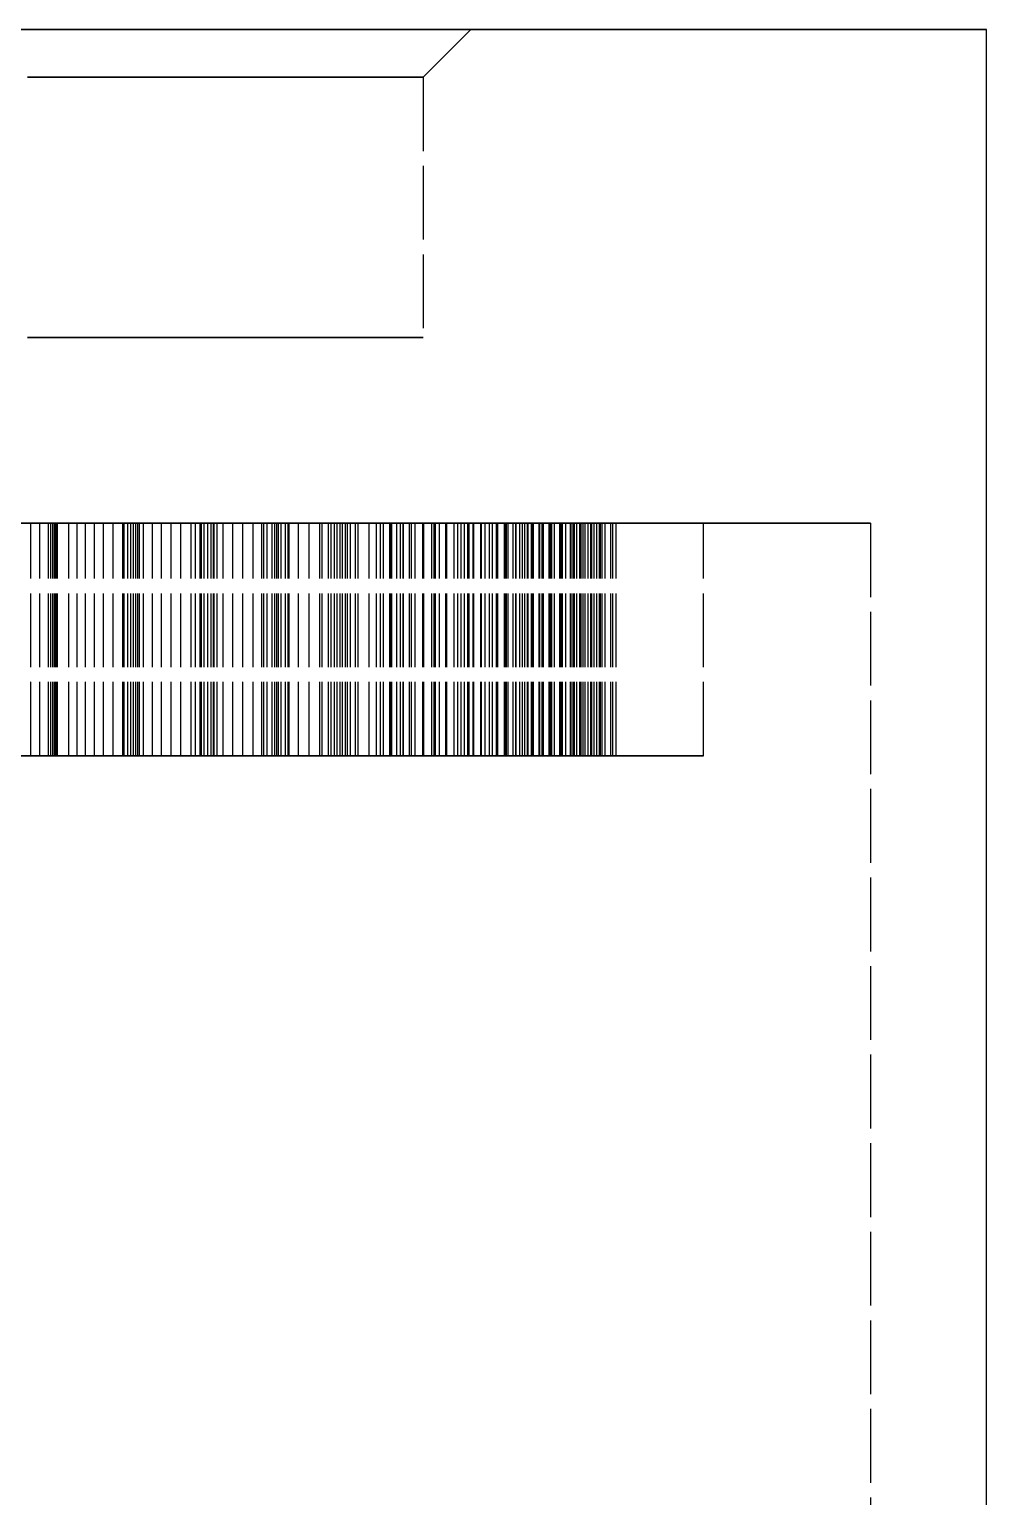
# Model space of a CAD drawing. Header units: millimetres. Extents: x -32 to 143, y -20 to 136.
# Drawn here: x 89.52 to 106, y 27.25 to 52.5 of the extents above; entities that cross this region are included whole.
import ezdxf

# ---------------------------------------------------------------- set-up
doc = ezdxf.new("R2010")
doc.units = ezdxf.units.MM
doc.linetypes.add('DASHED', pattern=[1.524, 1.27, -0.254])
doc.layers.add('HIDDEN', color=8, linetype='DASHED')
doc.layers.add('VISIBLE', color=7, linetype='CONTINUOUS')

msp = doc.modelspace()

# ---------------------------------------------------------------- linework, layer by layer
at = {"layer": 'HIDDEN'}
for points in [[(106, 52.5), (105.2381, 52.5), (104.47619, 52.5), (103.71429, 52.5), (102.95238, 52.5), (102.19048, 52.5), (101.42857, 52.5), (100.66667, 52.5), (99.90476, 52.5), (99.14286, 52.5), (98.38095, 52.5), (97.61905, 52.5), (96.85714, 52.5), (96.09524, 52.5), (95.33333, 52.5), (94.57143, 52.5), (93.80952, 52.5), (93.04762, 52.5), (92.28571, 52.5), (91.52381, 52.5), (90.7619, 52.5), (90, 52.5), (89.2381, 52.5)], [(89.4421, 52.5), (89.68217, 52.5), (89.92223, 52.5), (90.1623, 52.5), (90.40237, 52.5), (90.64244, 52.5), (90.8825, 52.5), (91.12257, 52.5), (91.36264, 52.5), (91.60271, 52.5), (91.84278, 52.5), (92.08284, 52.5), (92.32291, 52.5), (92.56298, 52.5), (92.80305, 52.5), (93.04311, 52.5), (93.28318, 52.5), (93.52325, 52.5), (93.76332, 52.5), (94.00338, 52.5), (94.24345, 52.5), (94.48352, 52.5), (94.72359, 52.5), (94.96365, 52.5), (95.20372, 52.5), (95.44379, 52.5), (95.68386, 52.5), (95.92393, 52.5), (96.16399, 52.5), (96.40406, 52.5), (96.64413, 52.5), (96.8842, 52.5), (97.12426, 52.5)], [(97.12426, 52.5), (96.64413, 52.5), (96.16399, 52.5), (95.68386, 52.5), (95.20372, 52.5), (94.72359, 52.5), (94.24345, 52.5), (93.76332, 52.5), (93.28318, 52.5), (92.80305, 52.5), (92.32291, 52.5), (91.84278, 52.5), (91.36264, 52.5), (90.8825, 52.5), (90.40237, 52.5), (89.92223, 52.5), (89.4421, 52.5)], [(96.3, 51.67574), (97.12426, 52.5)], [(89.49048, 51.67574), (89.71746, 51.67574), (89.94444, 51.67574), (90.17143, 51.67574), (90.39841, 51.67574), (90.6254, 51.67574), (90.85238, 51.67574), (91.07937, 51.67574), (91.30635, 51.67574), (91.53333, 51.67574), (91.76032, 51.67574), (91.9873, 51.67574), (92.21429, 51.67574), (92.44127, 51.67574), (92.66825, 51.67574), (92.89524, 51.67574), (93.12222, 51.67574), (93.34921, 51.67574), (93.57619, 51.67574), (93.80317, 51.67574), (94.03016, 51.67574), (94.25714, 51.67574), (94.48413, 51.67574), (94.71111, 51.67574), (94.9381, 51.67574), (95.16508, 51.67574), (95.39206, 51.67574), (95.61905, 51.67574), (95.84603, 51.67574), (96.07302, 51.67574), (96.3, 51.67574)], [(96.3, 51.67574), (95.84603, 51.67574), (95.39206, 51.67574), (94.9381, 51.67574), (94.48413, 51.67574), (94.03016, 51.67574), (93.57619, 51.67574), (93.12222, 51.67574), (92.66825, 51.67574), (92.21429, 51.67574), (91.76032, 51.67574), (91.30635, 51.67574), (90.85238, 51.67574), (90.39841, 51.67574), (89.94444, 51.67574), (89.49048, 51.67574)], [(96.3, 51.67574), (96.3, 47.2)], [(89.49048, 47.2), (89.71746, 47.2), (89.94444, 47.2), (90.17143, 47.2), (90.39841, 47.2), (90.6254, 47.2), (90.85238, 47.2), (91.07937, 47.2), (91.30635, 47.2), (91.53333, 47.2), (91.76032, 47.2), (91.9873, 47.2), (92.21429, 47.2), (92.44127, 47.2), (92.66825, 47.2), (92.89524, 47.2), (93.12222, 47.2), (93.34921, 47.2), (93.57619, 47.2), (93.80317, 47.2), (94.03016, 47.2), (94.25714, 47.2), (94.48413, 47.2), (94.71111, 47.2), (94.9381, 47.2), (95.16508, 47.2), (95.39206, 47.2), (95.61905, 47.2), (95.84603, 47.2), (96.07302, 47.2), (96.3, 47.2)], [(96.3, 47.2), (95.84603, 47.2), (95.39206, 47.2), (94.9381, 47.2), (94.48413, 47.2), (94.03016, 47.2), (93.57619, 47.2), (93.12222, 47.2), (92.66825, 47.2), (92.21429, 47.2), (91.76032, 47.2), (91.30635, 47.2), (90.85238, 47.2), (90.39841, 47.2), (89.94444, 47.2), (89.49048, 47.2)], [(101.125, 44), (100.51786, 44), (99.91071, 44), (99.30357, 44), (98.69643, 44), (98.08929, 44), (97.48214, 44), (96.875, 44), (96.26786, 44), (95.66071, 44), (95.05357, 44), (94.44643, 44), (93.83929, 44), (93.23214, 44), (92.625, 44), (92.01786, 44), (91.41071, 44), (90.80357, 44), (90.19643, 44), (89.58929, 44), (88.98214, 44)], [(89.28571, 44), (89.58929, 44), (89.89286, 44), (90.19643, 44), (90.5, 44), (90.80357, 44), (91.10714, 44), (91.41071, 44), (91.71429, 44), (92.01786, 44), (92.32143, 44), (92.625, 44), (92.92857, 44), (93.23214, 44), (93.53571, 44), (93.83929, 44), (94.14286, 44), (94.44643, 44), (94.75, 44), (95.05357, 44), (95.35714, 44), (95.66071, 44), (95.96429, 44), (96.26786, 44), (96.57143, 44), (96.875, 44), (97.17857, 44), (97.48214, 44), (97.78571, 44), (98.08929, 44), (98.39286, 44), (98.69643, 44), (99, 44), (99.30357, 44), (99.60714, 44), (99.91071, 44), (100.21429, 44), (100.51786, 44), (100.82143, 44), (101.125, 44)], [(89.33333, 44), (89.68254, 44), (90.03175, 44), (90.38095, 44), (90.73016, 44), (91.07937, 44), (91.42857, 44), (91.77778, 44), (92.12698, 44), (92.47619, 44), (92.8254, 44), (93.1746, 44), (93.52381, 44), (93.87302, 44), (94.22222, 44), (94.57143, 44), (94.92063, 44), (95.26984, 44), (95.61905, 44), (95.96825, 44), (96.31746, 44), (96.66667, 44), (97.01587, 44), (97.36508, 44), (97.71429, 44), (98.06349, 44), (98.4127, 44), (98.7619, 44), (99.11111, 44), (99.46032, 44), (99.80952, 44), (100.15873, 44), (100.50794, 44), (100.85714, 44), (101.20635, 44), (101.55556, 44), (101.90476, 44), (102.25397, 44), (102.60317, 44), (102.95238, 44), (103.30159, 44), (103.65079, 44), (104, 44)], [(104, 44), (103.30159, 44), (102.60317, 44), (101.90476, 44), (101.20635, 44), (100.50794, 44), (99.80952, 44), (99.11111, 44), (98.4127, 44), (97.71429, 44), (97.01587, 44), (96.31746, 44), (95.61905, 44), (94.92063, 44), (94.22222, 44), (93.52381, 44), (92.8254, 44), (92.12698, 44), (91.42857, 44), (90.73016, 44), (90.03175, 44), (89.33333, 44)], [(89.39524, 44), (89.54753, 44)], [(89.54753, 44), (89.39524, 44)], [(89.54753, 44), (89.7054, 44)], [(89.7054, 44), (89.54753, 44)], [(89.54753, 40), (89.54753, 44)], [(89.54753, 40), (89.54753, 44)], [(89.7054, 44), (90.00616, 44)], [(90.00616, 44), (89.7054, 44)], [(89.7054, 40), (89.7054, 44)], [(89.7054, 40), (89.7054, 44)], [(89.89421, 44), (89.85159, 44)], [(89.85159, 44), (90.20515, 44)], [(90.20515, 44), (89.85159, 44)], [(89.85159, 44), (89.89421, 44)], [(89.85159, 40), (89.85159, 44)], [(89.85159, 40), (89.85159, 44)], [(89.92944, 44), (89.89421, 44)], [(89.89421, 44), (89.92944, 44)], [(89.89421, 40), (89.89421, 44)], [(89.89421, 40), (89.89421, 44)], [(89.9579, 44), (89.92944, 44)], [(89.92944, 44), (89.9579, 44)], [(89.92944, 40), (89.92944, 44)], [(89.92944, 40), (89.92944, 44)], [(89.97998, 44), (89.9579, 44)], [(89.9579, 44), (89.97998, 44)], [(89.9579, 40), (89.9579, 44)], [(89.9579, 40), (89.9579, 44)], [(89.99599, 44), (89.97998, 44)], [(89.97998, 44), (89.99599, 44)], [(89.97998, 40), (89.97998, 44)], [(89.97998, 40), (89.97998, 44)], [(90.00616, 44), (89.99599, 44)], [(89.99599, 44), (90.00616, 44)], [(89.99599, 40), (89.99599, 44)], [(89.99599, 40), (89.99599, 44)], [(90.00616, 40), (90.00616, 44)], [(90.00616, 40), (90.00616, 44)], [(90.20515, 44), (90.34428, 44)], [(90.34428, 44), (90.20515, 44)], [(90.20515, 40), (90.20515, 44)], [(90.20515, 40), (90.20515, 44)], [(90.34428, 44), (90.49049, 44)], [(90.49049, 44), (90.34428, 44)], [(90.34428, 40), (90.34428, 44)], [(90.34428, 40), (90.34428, 44)], [(90.49049, 44), (90.6431, 44)], [(90.6431, 44), (90.49049, 44)], [(90.49049, 40), (90.49049, 44)], [(90.49049, 40), (90.49049, 44)], [(90.6431, 44), (90.80164, 44)], [(90.80164, 44), (90.6431, 44)], [(90.6431, 40), (90.6431, 44)], [(90.6431, 40), (90.6431, 44)], [(90.80164, 44), (90.96574, 44)], [(90.96574, 44), (90.80164, 44)], [(90.80164, 40), (90.80164, 44)], [(90.80164, 40), (90.80164, 44)], [(90.96574, 44), (91.13511, 44)], [(91.13511, 44), (90.96574, 44)], [(90.96574, 40), (90.96574, 44)], [(90.96574, 40), (90.96574, 44)], [(91.13511, 44), (91.42078, 44)], [(91.42078, 44), (91.13511, 44)], [(91.13511, 40), (91.13511, 44)], [(91.13511, 40), (91.13511, 44)], [(91.21708, 44), (91.15711, 44)], [(91.15711, 44), (91.49099, 44)], [(91.49099, 44), (91.15711, 44)], [(91.15711, 44), (91.21708, 44)], [(91.15711, 40), (91.15711, 44)], [(91.15711, 40), (91.15711, 44)], [(91.27004, 44), (91.21708, 44)], [(91.21708, 44), (91.27004, 44)], [(91.21708, 40), (91.21708, 44)], [(91.21708, 40), (91.21708, 44)], [(91.31656, 44), (91.27004, 44)], [(91.27004, 44), (91.31656, 44)], [(91.27004, 40), (91.27004, 44)], [(91.27004, 40), (91.27004, 44)], [(91.35702, 44), (91.31656, 44)], [(91.31656, 44), (91.35702, 44)], [(91.31656, 40), (91.31656, 44)], [(91.31656, 40), (91.31656, 44)], [(91.39169, 44), (91.35702, 44)], [(91.35702, 44), (91.39169, 44)], [(91.35702, 40), (91.35702, 44)], [(91.35702, 40), (91.35702, 44)], [(91.42078, 44), (91.39169, 44)], [(91.39169, 44), (91.42078, 44)], [(91.39169, 40), (91.39169, 44)], [(91.39169, 40), (91.39169, 44)], [(91.42078, 40), (91.42078, 44)], [(91.42078, 40), (91.42078, 44)], [(91.49099, 44), (91.6421, 44)], [(91.6421, 44), (91.49099, 44)], [(91.49099, 40), (91.49099, 44)], [(91.49099, 40), (91.49099, 44)], [(91.6421, 44), (91.79986, 44)], [(91.79986, 44), (91.6421, 44)], [(91.6421, 40), (91.6421, 44)], [(91.6421, 40), (91.6421, 44)], [(91.79986, 44), (91.96362, 44)], [(91.96362, 44), (91.79986, 44)], [(91.79986, 40), (91.79986, 44)], [(91.79986, 40), (91.79986, 44)], [(91.96362, 44), (92.13294, 44)], [(92.13294, 44), (91.96362, 44)], [(91.96362, 40), (91.96362, 44)], [(91.96362, 40), (91.96362, 44)], [(92.13294, 44), (92.30746, 44)], [(92.30746, 44), (92.13294, 44)], [(92.13294, 40), (92.13294, 44)], [(92.13294, 40), (92.13294, 44)], [(92.30746, 44), (92.48689, 44)], [(92.48689, 44), (92.30746, 44)], [(92.30746, 40), (92.30746, 44)], [(92.30746, 40), (92.30746, 44)], [(92.46131, 44), (92.3845, 44)], [(92.3845, 44), (92.69586, 44)], [(92.69586, 44), (92.3845, 44)], [(92.3845, 44), (92.46131, 44)], [(92.3845, 40), (92.3845, 44)], [(92.3845, 40), (92.3845, 44)], [(92.53155, 44), (92.46131, 44)], [(92.46131, 44), (92.53155, 44)], [(92.46131, 40), (92.46131, 44)], [(92.46131, 40), (92.46131, 44)], [(92.48689, 44), (92.75501, 44)], [(92.75501, 44), (92.48689, 44)], [(92.48689, 40), (92.48689, 44)], [(92.48689, 40), (92.48689, 44)], [(92.59574, 44), (92.53155, 44)], [(92.53155, 44), (92.59574, 44)], [(92.53155, 40), (92.53155, 44)], [(92.53155, 40), (92.53155, 44)], [(92.65423, 44), (92.59574, 44)], [(92.59574, 44), (92.65423, 44)], [(92.59574, 40), (92.59574, 44)], [(92.59574, 40), (92.59574, 44)], [(92.70725, 44), (92.65423, 44)], [(92.65423, 44), (92.70725, 44)], [(92.65423, 40), (92.65423, 44)], [(92.65423, 40), (92.65423, 44)], [(92.69586, 44), (92.85766, 44)], [(92.85766, 44), (92.69586, 44)], [(92.69586, 40), (92.69586, 44)], [(92.69586, 40), (92.69586, 44)], [(92.75501, 44), (92.70725, 44)], [(92.70725, 44), (92.75501, 44)], [(92.70725, 40), (92.70725, 44)], [(92.70725, 40), (92.70725, 44)], [(92.75501, 40), (92.75501, 44)], [(92.75501, 40), (92.75501, 44)], [(92.85766, 44), (93.02562, 44)], [(93.02562, 44), (92.85766, 44)], [(92.85766, 40), (92.85766, 44)], [(92.85766, 40), (92.85766, 44)], [(93.02562, 44), (93.19915, 44)], [(93.19915, 44), (93.02562, 44)], [(93.02562, 40), (93.02562, 44)], [(93.02562, 40), (93.02562, 44)], [(93.19915, 44), (93.3778, 44)], [(93.3778, 44), (93.19915, 44)], [(93.19915, 40), (93.19915, 44)], [(93.19915, 40), (93.19915, 44)], [(93.3778, 44), (93.56124, 44)], [(93.56124, 44), (93.3778, 44)], [(93.3778, 40), (93.3778, 44)], [(93.3778, 40), (93.3778, 44)], [(93.61629, 44), (93.5233, 44)], [(93.5233, 44), (93.80947, 44)], [(93.80947, 44), (93.5233, 44)], [(93.5233, 44), (93.61629, 44)], [(93.5233, 40), (93.5233, 44)], [(93.5233, 40), (93.5233, 44)], [(93.56124, 44), (93.7492, 44)], [(93.7492, 44), (93.56124, 44)], [(93.56124, 40), (93.56124, 44)], [(93.56124, 40), (93.56124, 44)], [(93.70321, 44), (93.61629, 44)], [(93.61629, 44), (93.70321, 44)], [(93.61629, 40), (93.61629, 44)], [(93.61629, 40), (93.61629, 44)], [(93.78452, 44), (93.70321, 44)], [(93.70321, 44), (93.78452, 44)], [(93.70321, 40), (93.70321, 44)], [(93.70321, 40), (93.70321, 44)], [(93.7492, 44), (93.99749, 44)], [(93.99749, 44), (93.7492, 44)], [(93.7492, 40), (93.7492, 44)], [(93.7492, 40), (93.7492, 44)], [(93.86054, 44), (93.78452, 44)], [(93.78452, 44), (93.86054, 44)], [(93.78452, 40), (93.78452, 44)], [(93.78452, 40), (93.78452, 44)], [(93.80947, 44), (93.98058, 44)], [(93.98058, 44), (93.80947, 44)], [(93.80947, 40), (93.80947, 44)], [(93.80947, 40), (93.80947, 44)], [(93.93147, 44), (93.86054, 44)], [(93.86054, 44), (93.93147, 44)], [(93.86054, 40), (93.86054, 44)], [(93.86054, 40), (93.86054, 44)], [(93.99749, 44), (93.93147, 44)], [(93.93147, 44), (93.99749, 44)], [(93.93147, 40), (93.93147, 44)], [(93.93147, 40), (93.93147, 44)], [(93.98058, 44), (94.15732, 44)], [(94.15732, 44), (93.98058, 44)], [(93.98058, 40), (93.98058, 44)], [(93.98058, 40), (93.98058, 44)], [(93.99749, 40), (93.99749, 44)], [(93.99749, 40), (93.99749, 44)], [(94.15732, 44), (94.33912, 44)], [(94.33912, 44), (94.15732, 44)], [(94.15732, 40), (94.15732, 44)], [(94.15732, 40), (94.15732, 44)], [(94.33912, 44), (94.52558, 44)], [(94.52558, 44), (94.33912, 44)], [(94.33912, 40), (94.33912, 44)], [(94.33912, 40), (94.33912, 44)], [(94.52558, 44), (94.71638, 44)], [(94.71638, 44), (94.52558, 44)], [(94.52558, 40), (94.52558, 44)], [(94.52558, 40), (94.52558, 44)], [(94.67217, 44), (94.56378, 44)], [(94.56378, 44), (94.82233, 44)], [(94.82233, 44), (94.56378, 44)], [(94.56378, 44), (94.67217, 44)], [(94.56378, 40), (94.56378, 44)], [(94.56378, 40), (94.56378, 44)], [(94.77503, 44), (94.67217, 44)], [(94.67217, 44), (94.77503, 44)], [(94.67217, 40), (94.67217, 44)], [(94.67217, 40), (94.67217, 44)], [(94.71638, 44), (94.91126, 44)], [(94.91126, 44), (94.71638, 44)], [(94.71638, 40), (94.71638, 44)], [(94.71638, 40), (94.71638, 44)], [(94.87276, 44), (94.77503, 44)], [(94.77503, 44), (94.87276, 44)], [(94.77503, 40), (94.77503, 44)], [(94.77503, 40), (94.77503, 44)], [(94.82233, 44), (95.00129, 44)], [(95.00129, 44), (94.82233, 44)], [(94.82233, 40), (94.82233, 44)], [(94.82233, 40), (94.82233, 44)], [(94.96565, 44), (94.87276, 44)], [(94.87276, 44), (94.96565, 44)], [(94.87276, 40), (94.87276, 44)], [(94.87276, 40), (94.87276, 44)], [(94.91126, 44), (95.13762, 44)], [(95.13762, 44), (94.91126, 44)], [(94.91126, 40), (94.91126, 44)], [(94.91126, 40), (94.91126, 44)], [(95.05389, 44), (94.96565, 44)], [(94.96565, 44), (95.05389, 44)], [(94.96565, 40), (94.96565, 44)], [(94.96565, 40), (94.96565, 44)], [(95.00129, 44), (95.18529, 44)], [(95.18529, 44), (95.00129, 44)], [(95.00129, 40), (95.00129, 44)], [(95.00129, 40), (95.00129, 44)], [(95.13762, 44), (95.05389, 44)], [(95.05389, 44), (95.13762, 44)], [(95.05389, 40), (95.05389, 44)], [(95.05389, 40), (95.05389, 44)], [(95.13762, 40), (95.13762, 44)], [(95.13762, 40), (95.13762, 44)], [(95.18529, 44), (95.37382, 44)], [(95.37382, 44), (95.18529, 44)], [(95.18529, 40), (95.18529, 44)], [(95.18529, 40), (95.18529, 44)], [(95.37382, 44), (95.5665, 44)], [(95.5665, 44), (95.37382, 44)], [(95.37382, 40), (95.37382, 44)], [(95.37382, 40), (95.37382, 44)], [(95.61993, 44), (95.49708, 44)], [(95.49708, 44), (95.72579, 44)], [(95.72579, 44), (95.49708, 44)], [(95.49708, 44), (95.61993, 44)], [(95.49708, 40), (95.49708, 44)], [(95.49708, 40), (95.49708, 44)], [(95.5665, 44), (95.76303, 44)], [(95.76303, 44), (95.5665, 44)], [(95.5665, 40), (95.5665, 44)], [(95.5665, 40), (95.5665, 44)], [(95.73785, 44), (95.61993, 44)], [(95.61993, 44), (95.73785, 44)], [(95.61993, 40), (95.61993, 44)], [(95.61993, 40), (95.61993, 44)], [(95.72579, 44), (95.91108, 44)], [(95.91108, 44), (95.72579, 44)], [(95.72579, 40), (95.72579, 44)], [(95.72579, 40), (95.72579, 44)], [(95.85118, 44), (95.73785, 44)], [(95.73785, 44), (95.85118, 44)], [(95.73785, 40), (95.73785, 44)], [(95.73785, 40), (95.73785, 44)], [(95.76303, 44), (95.96318, 44)], [(95.96318, 44), (95.76303, 44)], [(95.76303, 40), (95.76303, 44)], [(95.76303, 40), (95.76303, 44)], [(95.96016, 44), (95.85118, 44)], [(95.85118, 44), (95.96016, 44)], [(95.85118, 40), (95.85118, 44)], [(95.85118, 40), (95.85118, 44)], [(95.91108, 44), (96.10078, 44)], [(96.10078, 44), (95.91108, 44)], [(95.91108, 40), (95.91108, 44)], [(95.91108, 40), (95.91108, 44)], [(96.06495, 44), (95.96016, 44)], [(95.96016, 44), (96.06495, 44)], [(95.96016, 40), (95.96016, 44)], [(95.96016, 40), (95.96016, 44)], [(95.96318, 44), (96.16565, 44)], [(96.16565, 44), (95.96318, 44)], [(95.96318, 40), (95.96318, 44)], [(95.96318, 40), (95.96318, 44)], [(96.16565, 44), (96.06495, 44)], [(96.06495, 44), (96.16565, 44)], [(96.06495, 40), (96.06495, 44)], [(96.06495, 40), (96.06495, 44)], [(96.10078, 44), (96.29443, 44)], [(96.29443, 44), (96.10078, 44)], [(96.10078, 40), (96.10078, 44)], [(96.10078, 40), (96.10078, 44)], [(96.16565, 40), (96.16565, 44)], [(96.16565, 40), (96.16565, 44)], [(96.29443, 44), (96.49168, 44)], [(96.49168, 44), (96.29443, 44)], [(96.29443, 40), (96.29443, 44)], [(96.29443, 40), (96.29443, 44)], [(96.45149, 44), (96.31522, 44)], [(96.31522, 44), (96.51215, 44)], [(96.51215, 44), (96.31522, 44)], [(96.31522, 44), (96.45149, 44)], [(96.31522, 40), (96.31522, 44)], [(96.31522, 40), (96.31522, 44)], [(96.58346, 44), (96.45149, 44)], [(96.45149, 44), (96.58346, 44)], [(96.45149, 40), (96.45149, 44)], [(96.45149, 40), (96.45149, 44)], [(96.49168, 44), (96.69226, 44)], [(96.69226, 44), (96.49168, 44)], [(96.49168, 40), (96.49168, 44)], [(96.49168, 40), (96.49168, 44)], [(96.51215, 44), (96.70218, 44)], [(96.70218, 44), (96.51215, 44)], [(96.51215, 40), (96.51215, 44)], [(96.51215, 40), (96.51215, 44)], [(96.71142, 44), (96.58346, 44)], [(96.58346, 44), (96.71142, 44)], [(96.58346, 40), (96.58346, 44)], [(96.58346, 40), (96.58346, 44)], [(96.69226, 44), (96.89596, 44)], [(96.89596, 44), (96.69226, 44)], [(96.69226, 40), (96.69226, 44)], [(96.69226, 40), (96.69226, 44)], [(96.70218, 44), (96.89596, 44)], [(96.89596, 44), (96.70218, 44)], [(96.70218, 40), (96.70218, 44)], [(96.70218, 40), (96.70218, 44)], [(96.83555, 44), (96.71142, 44)], [(96.71142, 44), (96.83555, 44)], [(96.71142, 40), (96.71142, 44)], [(96.71142, 40), (96.71142, 44)], [(96.956, 44), (96.83555, 44)], [(96.83555, 44), (96.956, 44)], [(96.83555, 40), (96.83555, 44)], [(96.83555, 40), (96.83555, 44)], [(96.89596, 44), (97.07283, 44)], [(96.89596, 44), (97.09307, 44)], [(97.09307, 44), (96.89596, 44)], [(97.07283, 44), (96.89596, 44)], [(96.89596, 40), (96.89596, 44)], [(96.89596, 40), (96.89596, 44)], [(96.89596, 40), (96.89596, 44)], [(96.89596, 40), (96.89596, 44)], [(97.07283, 44), (96.956, 44)], [(96.956, 44), (97.07283, 44)], [(96.956, 40), (96.956, 44)], [(96.956, 40), (96.956, 44)], [(97.15976, 44), (97.01123, 44)], [(97.01123, 44), (97.1747, 44)], [(97.1747, 44), (97.01123, 44)], [(97.01123, 44), (97.15976, 44)], [(97.01123, 40), (97.01123, 44)], [(97.01123, 40), (97.01123, 44)], [(97.07283, 40), (97.07283, 44)], [(97.07283, 40), (97.07283, 44)], [(97.09307, 44), (97.29322, 44)], [(97.29322, 44), (97.09307, 44)], [(97.09307, 40), (97.09307, 44)], [(97.09307, 40), (97.09307, 44)], [(97.30465, 44), (97.15976, 44)], [(97.15976, 44), (97.30465, 44)], [(97.15976, 40), (97.15976, 44)], [(97.15976, 40), (97.15976, 44)], [(97.1747, 44), (97.36785, 44)], [(97.36785, 44), (97.1747, 44)], [(97.1747, 40), (97.1747, 44)], [(97.1747, 40), (97.1747, 44)], [(97.29322, 44), (97.49615, 44)], [(97.49615, 44), (97.29322, 44)], [(97.29322, 40), (97.29322, 44)], [(97.29322, 40), (97.29322, 44)], [(97.44615, 44), (97.30465, 44)], [(97.30465, 44), (97.44615, 44)], [(97.30465, 40), (97.30465, 44)], [(97.30465, 40), (97.30465, 44)], [(97.36785, 44), (97.56405, 44)], [(97.56405, 44), (97.36785, 44)], [(97.36785, 40), (97.36785, 44)], [(97.36785, 40), (97.36785, 44)], [(97.58438, 44), (97.44615, 44)], [(97.44615, 44), (97.58438, 44)], [(97.44615, 40), (97.44615, 44)], [(97.44615, 40), (97.44615, 44)], [(97.49615, 44), (97.70166, 44)], [(97.70166, 44), (97.49615, 44)], [(97.49615, 40), (97.49615, 44)], [(97.49615, 40), (97.49615, 44)], [(97.56405, 44), (97.76295, 44)], [(97.76295, 44), (97.56405, 44)], [(97.56405, 40), (97.56405, 44)], [(97.56405, 40), (97.56405, 44)], [(97.73869, 44), (97.57917, 44)], [(97.57917, 44), (97.70778, 44)], [(97.70778, 44), (97.57917, 44)], [(97.57917, 44), (97.73869, 44)], [(97.57917, 40), (97.57917, 44)], [(97.57917, 40), (97.57917, 44)], [(97.71945, 44), (97.58438, 44)], [(97.58438, 44), (97.71945, 44)], [(97.58438, 40), (97.58438, 44)], [(97.58438, 40), (97.58438, 44)], [(97.70166, 44), (97.85142, 44)], [(97.85142, 44), (97.70166, 44)], [(97.70166, 40), (97.70166, 44)], [(97.70166, 40), (97.70166, 44)], [(97.70778, 44), (97.90241, 44)], [(97.90241, 44), (97.70778, 44)], [(97.70778, 40), (97.70778, 44)], [(97.70778, 40), (97.70778, 44)], [(97.85142, 44), (97.71945, 44)], [(97.71945, 44), (97.85142, 44)], [(97.71945, 40), (97.71945, 44)], [(97.71945, 40), (97.71945, 44)], [(97.89527, 44), (97.73869, 44)], [(97.73869, 44), (97.89527, 44)], [(97.73869, 40), (97.73869, 44)], [(97.73869, 40), (97.73869, 44)], [(97.76295, 44), (97.96428, 44)], [(97.96428, 44), (97.76295, 44)], [(97.76295, 40), (97.76295, 44)], [(97.76295, 40), (97.76295, 44)], [(97.85142, 40), (97.85142, 44)], [(97.85142, 40), (97.85142, 44)], [(98.04909, 44), (97.89527, 44)], [(97.89527, 44), (98.04909, 44)], [(97.89527, 40), (97.89527, 44)], [(97.89527, 40), (97.89527, 44)], [(97.90241, 44), (98.09936, 44)], [(98.09936, 44), (97.90241, 44)], [(97.90241, 40), (97.90241, 44)], [(97.90241, 40), (97.90241, 44)], [(97.96428, 44), (98.16782, 44)], [(98.16782, 44), (97.96428, 44)], [(97.96428, 40), (97.96428, 44)], [(97.96428, 40), (97.96428, 44)], [(98.18334, 44), (98.01419, 44)], [(98.01419, 44), (98.10685, 44)], [(98.10685, 44), (98.01419, 44)], [(98.01419, 44), (98.18334, 44)], [(98.01419, 40), (98.01419, 44)], [(98.01419, 40), (98.01419, 44)], [(98.20025, 44), (98.04909, 44)], [(98.04909, 44), (98.20025, 44)], [(98.04909, 40), (98.04909, 44)], [(98.04909, 40), (98.04909, 44)], [(98.09936, 44), (98.29834, 44)], [(98.29834, 44), (98.09936, 44)], [(98.09936, 40), (98.09936, 44)], [(98.09936, 40), (98.09936, 44)], [(98.10685, 44), (98.30129, 44)], [(98.30129, 44), (98.10685, 44)], [(98.10685, 40), (98.10685, 44)], [(98.10685, 40), (98.10685, 44)], [(98.16782, 44), (98.37339, 44)], [(98.37339, 44), (98.16782, 44)], [(98.16782, 40), (98.16782, 44)], [(98.16782, 40), (98.16782, 44)], [(98.35028, 44), (98.18334, 44)], [(98.18334, 44), (98.35028, 44)], [(98.18334, 40), (98.18334, 44)], [(98.18334, 40), (98.18334, 44)], [(98.3488, 44), (98.20025, 44)], [(98.20025, 44), (98.3488, 44)], [(98.20025, 40), (98.20025, 44)], [(98.20025, 40), (98.20025, 44)], [(98.29834, 44), (98.49914, 44)], [(98.49914, 44), (98.29834, 44)], [(98.29834, 40), (98.29834, 44)], [(98.29834, 40), (98.29834, 44)], [(98.30129, 44), (98.49731, 44)], [(98.49731, 44), (98.30129, 44)], [(98.30129, 40), (98.30129, 44)], [(98.30129, 40), (98.30129, 44)], [(98.48992, 44), (98.31259, 44)], [(98.31259, 44), (98.3685, 44)], [(98.3685, 44), (98.31259, 44)], [(98.31259, 44), (98.48992, 44)], [(98.31259, 40), (98.31259, 44)], [(98.31259, 40), (98.31259, 44)], [(98.49476, 44), (98.3488, 44)], [(98.3488, 44), (98.49476, 44)], [(98.3488, 40), (98.3488, 44)], [(98.3488, 40), (98.3488, 44)], [(98.51511, 44), (98.35028, 44)], [(98.35028, 44), (98.51511, 44)], [(98.35028, 40), (98.35028, 44)], [(98.35028, 40), (98.35028, 44)], [(98.3685, 44), (98.56109, 44)], [(98.56109, 44), (98.3685, 44)], [(98.3685, 40), (98.3685, 44)], [(98.3685, 40), (98.3685, 44)], [(98.37339, 44), (98.49476, 44)], [(98.49476, 44), (98.37339, 44)], [(98.37339, 40), (98.37339, 44)], [(98.37339, 40), (98.37339, 44)], [(98.65581, 44), (98.47181, 44)], [(98.47181, 44), (98.4905, 44)], [(98.4905, 44), (98.47181, 44)], [(98.47181, 44), (98.65581, 44)], [(98.47181, 40), (98.47181, 44)], [(98.47181, 40), (98.47181, 44)], [(98.66579, 44), (98.48992, 44)], [(98.48992, 44), (98.66579, 44)], [(98.48992, 40), (98.48992, 44)], [(98.48992, 40), (98.48992, 44)], [(98.4905, 44), (98.6796, 44)], [(98.6796, 44), (98.4905, 44)], [(98.4905, 40), (98.4905, 44)], [(98.4905, 40), (98.4905, 44)], [(98.49476, 40), (98.49476, 44)], [(98.49476, 40), (98.49476, 44)], [(98.49731, 44), (98.69468, 44)], [(98.69468, 44), (98.49731, 44)], [(98.49731, 40), (98.49731, 44)], [(98.49731, 40), (98.49731, 44)], [(98.49914, 44), (98.70155, 44)], [(98.70155, 44), (98.49914, 44)], [(98.49914, 40), (98.49914, 44)], [(98.49914, 40), (98.49914, 44)], [(98.6779, 44), (98.51511, 44)], [(98.51511, 44), (98.6779, 44)], [(98.51511, 40), (98.51511, 44)], [(98.51511, 40), (98.51511, 44)], [(98.56109, 44), (98.75451, 44)], [(98.75451, 44), (98.56109, 44)], [(98.56109, 40), (98.56109, 44)], [(98.56109, 40), (98.56109, 44)], [(98.83911, 44), (98.65581, 44)], [(98.65581, 44), (98.83911, 44)], [(98.65581, 40), (98.65581, 44)], [(98.65581, 40), (98.65581, 44)], [(98.84023, 44), (98.66579, 44)], [(98.66579, 44), (98.84023, 44)], [(98.66579, 40), (98.66579, 44)], [(98.66579, 40), (98.66579, 44)], [(98.83865, 44), (98.6779, 44)], [(98.6779, 44), (98.83865, 44)], [(98.6779, 40), (98.6779, 44)], [(98.6779, 40), (98.6779, 44)], [(98.6796, 44), (98.86877, 44)], [(98.86877, 44), (98.6796, 44)], [(98.6796, 40), (98.6796, 44)], [(98.6796, 40), (98.6796, 44)], [(98.69468, 44), (98.89323, 44)], [(98.89323, 44), (98.69468, 44)], [(98.69468, 40), (98.69468, 44)], [(98.69468, 40), (98.69468, 44)], [(98.70155, 44), (98.90543, 44)], [(98.90543, 44), (98.70155, 44)], [(98.70155, 40), (98.70155, 44)], [(98.70155, 40), (98.70155, 44)], [(98.75451, 44), (98.94859, 44)], [(98.94859, 44), (98.75451, 44)], [(98.75451, 40), (98.75451, 44)], [(98.75451, 40), (98.75451, 44)], [(98.99738, 44), (98.83865, 44)], [(98.83865, 44), (98.99738, 44)], [(98.83865, 40), (98.83865, 44)], [(98.83865, 40), (98.83865, 44)], [(99.02168, 44), (98.83911, 44)], [(98.83911, 44), (99.02168, 44)], [(98.83911, 40), (98.83911, 44)], [(98.83911, 40), (98.83911, 44)], [(99.01326, 44), (98.84023, 44)], [(98.84023, 44), (99.01326, 44)], [(98.84023, 40), (98.84023, 44)], [(98.84023, 40), (98.84023, 44)], [(98.86877, 44), (99.0579, 44)], [(99.0579, 44), (98.86877, 44)], [(98.86877, 40), (98.86877, 44)], [(98.86877, 40), (98.86877, 44)], [(98.89323, 44), (99.0928, 44)], [(99.0928, 44), (98.89323, 44)], [(98.89323, 40), (98.89323, 44)], [(98.89323, 40), (98.89323, 44)], [(98.90543, 44), (98.99738, 44)], [(98.99738, 44), (98.90543, 44)], [(98.90543, 40), (98.90543, 44)], [(98.90543, 40), (98.90543, 44)], [(98.94859, 44), (99.1432, 44)], [(99.1432, 44), (98.94859, 44)], [(98.94859, 40), (98.94859, 44)], [(98.94859, 40), (98.94859, 44)], [(98.99738, 40), (98.99738, 44)], [(98.99738, 40), (98.99738, 44)], [(99.18485, 44), (99.01326, 44)], [(99.01326, 44), (99.18485, 44)], [(99.01326, 40), (99.01326, 44)], [(99.01326, 40), (99.01326, 44)], [(99.20347, 44), (99.02168, 44)], [(99.02168, 44), (99.20347, 44)], [(99.02168, 40), (99.02168, 44)], [(99.02168, 40), (99.02168, 44)], [(99.0579, 44), (99.24691, 44)], [(99.24691, 44), (99.0579, 44)], [(99.0579, 40), (99.0579, 44)], [(99.0579, 40), (99.0579, 44)], [(99.0928, 44), (99.29325, 44)], [(99.29325, 44), (99.0928, 44)], [(99.0928, 40), (99.0928, 44)], [(99.0928, 40), (99.0928, 44)], [(99.1432, 44), (99.33821, 44)], [(99.33821, 44), (99.1432, 44)], [(99.1432, 40), (99.1432, 44)], [(99.1432, 40), (99.1432, 44)], [(99.35498, 44), (99.18485, 44)], [(99.18485, 44), (99.35498, 44)], [(99.18485, 40), (99.18485, 44)], [(99.18485, 40), (99.18485, 44)], [(99.38444, 44), (99.20347, 44)], [(99.20347, 44), (99.38444, 44)], [(99.20347, 40), (99.20347, 44)], [(99.20347, 40), (99.20347, 44)], [(99.24691, 44), (99.4357, 44)], [(99.4357, 44), (99.24691, 44)], [(99.24691, 40), (99.24691, 44)], [(99.24691, 40), (99.24691, 44)], [(99.29325, 44), (99.35498, 44)], [(99.35498, 44), (99.29325, 44)], [(99.29325, 40), (99.29325, 44)], [(99.29325, 40), (99.29325, 44)], [(99.33821, 44), (99.53352, 44)], [(99.53352, 44), (99.33821, 44)], [(99.33821, 40), (99.33821, 44)], [(99.33821, 40), (99.33821, 44)], [(99.35498, 40), (99.35498, 44)], [(99.35498, 40), (99.35498, 44)], [(99.56452, 44), (99.38444, 44)], [(99.38444, 44), (99.56452, 44)], [(99.38444, 40), (99.38444, 44)], [(99.38444, 40), (99.38444, 44)], [(99.4357, 44), (99.6242, 44)], [(99.6242, 44), (99.4357, 44)], [(99.4357, 40), (99.4357, 44)], [(99.4357, 40), (99.4357, 44)], [(99.53352, 44), (99.56452, 44)], [(99.56452, 44), (99.53352, 44)], [(99.53352, 40), (99.53352, 44)], [(99.53352, 40), (99.53352, 44)], [(99.56452, 40), (99.56452, 44)], [(99.56452, 40), (99.56452, 44)], [(99.6242, 40), (99.6242, 44)], [(99.6242, 40), (99.6242, 44)], [(101.125, 40), (101.125, 44)], [(104, 44), (104, 5)], [(101.125, 40), (100.51786, 40), (99.91071, 40), (99.30357, 40), (98.69643, 40), (98.08929, 40), (97.48214, 40), (96.875, 40), (96.26786, 40), (95.66071, 40), (95.05357, 40), (94.44643, 40), (93.83929, 40), (93.23214, 40), (92.625, 40), (92.01786, 40), (91.41071, 40), (90.80357, 40), (90.19643, 40), (89.58929, 40), (88.98214, 40)], [(89.28571, 40), (89.58929, 40), (89.89286, 40), (90.19643, 40), (90.5, 40), (90.80357, 40), (91.10714, 40), (91.41071, 40), (91.71429, 40), (92.01786, 40), (92.32143, 40), (92.625, 40), (92.92857, 40), (93.23214, 40), (93.53571, 40), (93.83929, 40), (94.14286, 40), (94.44643, 40), (94.75, 40), (95.05357, 40), (95.35714, 40), (95.66071, 40), (95.96429, 40), (96.26786, 40), (96.57143, 40), (96.875, 40), (97.17857, 40), (97.48214, 40), (97.78571, 40), (98.08929, 40), (98.39286, 40), (98.69643, 40), (99, 40), (99.30357, 40), (99.60714, 40), (99.91071, 40), (100.21429, 40), (100.51786, 40), (100.82143, 40), (101.125, 40)], [(89.39524, 40), (89.54753, 40)], [(89.54753, 40), (89.39524, 40)], [(89.54753, 40), (89.7054, 40)], [(89.7054, 40), (89.54753, 40)], [(89.7054, 40), (90.00616, 40)], [(90.00616, 40), (89.7054, 40)], [(89.89421, 40), (89.85159, 40)], [(89.85159, 40), (90.20515, 40)], [(90.20515, 40), (89.85159, 40)], [(89.85159, 40), (89.89421, 40)], [(89.92944, 40), (89.89421, 40)], [(89.89421, 40), (89.92944, 40)], [(89.9579, 40), (89.92944, 40)], [(89.92944, 40), (89.9579, 40)], [(89.97998, 40), (89.9579, 40)], [(89.9579, 40), (89.97998, 40)], [(89.99599, 40), (89.97998, 40)], [(89.97998, 40), (89.99599, 40)], [(90.00616, 40), (89.99599, 40)], [(89.99599, 40), (90.00616, 40)], [(90.20515, 40), (90.34428, 40)], [(90.34428, 40), (90.20515, 40)], [(90.34428, 40), (90.49049, 40)], [(90.49049, 40), (90.34428, 40)], [(90.49049, 40), (90.6431, 40)], [(90.6431, 40), (90.49049, 40)], [(90.6431, 40), (90.80164, 40)], [(90.80164, 40), (90.6431, 40)], [(90.80164, 40), (90.96574, 40)], [(90.96574, 40), (90.80164, 40)], [(90.96574, 40), (91.13511, 40)], [(91.13511, 40), (90.96574, 40)], [(91.13511, 40), (91.42078, 40)], [(91.42078, 40), (91.13511, 40)], [(91.21708, 40), (91.15711, 40)], [(91.15711, 40), (91.49099, 40)], [(91.49099, 40), (91.15711, 40)], [(91.15711, 40), (91.21708, 40)], [(91.27004, 40), (91.21708, 40)], [(91.21708, 40), (91.27004, 40)], [(91.31656, 40), (91.27004, 40)], [(91.27004, 40), (91.31656, 40)], [(91.35702, 40), (91.31656, 40)], [(91.31656, 40), (91.35702, 40)], [(91.39169, 40), (91.35702, 40)], [(91.35702, 40), (91.39169, 40)], [(91.42078, 40), (91.39169, 40)], [(91.39169, 40), (91.42078, 40)], [(91.49099, 40), (91.6421, 40)], [(91.6421, 40), (91.49099, 40)], [(91.6421, 40), (91.79986, 40)], [(91.79986, 40), (91.6421, 40)], [(91.79986, 40), (91.96362, 40)], [(91.96362, 40), (91.79986, 40)], [(91.96362, 40), (92.13294, 40)], [(92.13294, 40), (91.96362, 40)], [(92.13294, 40), (92.30746, 40)], [(92.30746, 40), (92.13294, 40)], [(92.30746, 40), (92.48689, 40)], [(92.48689, 40), (92.30746, 40)], [(92.46131, 40), (92.3845, 40)], [(92.3845, 40), (92.69586, 40)], [(92.69586, 40), (92.3845, 40)], [(92.3845, 40), (92.46131, 40)], [(92.53155, 40), (92.46131, 40)], [(92.46131, 40), (92.53155, 40)], [(92.48689, 40), (92.75501, 40)], [(92.75501, 40), (92.48689, 40)], [(92.59574, 40), (92.53155, 40)], [(92.53155, 40), (92.59574, 40)], [(92.65423, 40), (92.59574, 40)], [(92.59574, 40), (92.65423, 40)], [(92.70725, 40), (92.65423, 40)], [(92.65423, 40), (92.70725, 40)], [(92.69586, 40), (92.85766, 40)], [(92.85766, 40), (92.69586, 40)], [(92.75501, 40), (92.70725, 40)], [(92.70725, 40), (92.75501, 40)], [(92.85766, 40), (93.02562, 40)], [(93.02562, 40), (92.85766, 40)], [(93.02562, 40), (93.19915, 40)], [(93.19915, 40), (93.02562, 40)], [(93.19915, 40), (93.3778, 40)], [(93.3778, 40), (93.19915, 40)], [(93.3778, 40), (93.56124, 40)], [(93.56124, 40), (93.3778, 40)], [(93.61629, 40), (93.5233, 40)], [(93.5233, 40), (93.80947, 40)], [(93.80947, 40), (93.5233, 40)], [(93.5233, 40), (93.61629, 40)], [(93.56124, 40), (93.7492, 40)], [(93.7492, 40), (93.56124, 40)], [(93.70321, 40), (93.61629, 40)], [(93.61629, 40), (93.70321, 40)], [(93.78452, 40), (93.70321, 40)], [(93.70321, 40), (93.78452, 40)], [(93.7492, 40), (93.99749, 40)], [(93.99749, 40), (93.7492, 40)], [(93.86054, 40), (93.78452, 40)], [(93.78452, 40), (93.86054, 40)], [(93.80947, 40), (93.98058, 40)], [(93.98058, 40), (93.80947, 40)], [(93.93147, 40), (93.86054, 40)], [(93.86054, 40), (93.93147, 40)], [(93.99749, 40), (93.93147, 40)], [(93.93147, 40), (93.99749, 40)], [(93.98058, 40), (94.15732, 40)], [(94.15732, 40), (93.98058, 40)], [(94.15732, 40), (94.33912, 40)], [(94.33912, 40), (94.15732, 40)], [(94.33912, 40), (94.52558, 40)], [(94.52558, 40), (94.33912, 40)], [(94.52558, 40), (94.71638, 40)], [(94.71638, 40), (94.52558, 40)], [(94.67217, 40), (94.56378, 40)], [(94.56378, 40), (94.82233, 40)], [(94.82233, 40), (94.56378, 40)], [(94.56378, 40), (94.67217, 40)], [(94.77503, 40), (94.67217, 40)], [(94.67217, 40), (94.77503, 40)], [(94.71638, 40), (94.91126, 40)], [(94.91126, 40), (94.71638, 40)], [(94.87276, 40), (94.77503, 40)], [(94.77503, 40), (94.87276, 40)], [(94.82233, 40), (95.00129, 40)], [(95.00129, 40), (94.82233, 40)], [(94.96565, 40), (94.87276, 40)], [(94.87276, 40), (94.96565, 40)], [(94.91126, 40), (95.13762, 40)], [(95.13762, 40), (94.91126, 40)], [(95.05389, 40), (94.96565, 40)], [(94.96565, 40), (95.05389, 40)], [(95.00129, 40), (95.18529, 40)], [(95.18529, 40), (95.00129, 40)], [(95.13762, 40), (95.05389, 40)], [(95.05389, 40), (95.13762, 40)], [(95.18529, 40), (95.37382, 40)], [(95.37382, 40), (95.18529, 40)], [(95.37382, 40), (95.5665, 40)], [(95.5665, 40), (95.37382, 40)], [(95.61993, 40), (95.49708, 40)], [(95.49708, 40), (95.72579, 40)], [(95.72579, 40), (95.49708, 40)], [(95.49708, 40), (95.61993, 40)], [(95.5665, 40), (95.76303, 40)], [(95.76303, 40), (95.5665, 40)], [(95.73785, 40), (95.61993, 40)], [(95.61993, 40), (95.73785, 40)], [(95.72579, 40), (95.91108, 40)], [(95.91108, 40), (95.72579, 40)], [(95.85118, 40), (95.73785, 40)], [(95.73785, 40), (95.85118, 40)], [(95.76303, 40), (95.96318, 40)], [(95.96318, 40), (95.76303, 40)], [(95.96016, 40), (95.85118, 40)], [(95.85118, 40), (95.96016, 40)], [(95.91108, 40), (96.10078, 40)], [(96.10078, 40), (95.91108, 40)], [(96.06495, 40), (95.96016, 40)], [(95.96016, 40), (96.06495, 40)], [(95.96318, 40), (96.16565, 40)], [(96.16565, 40), (95.96318, 40)], [(96.16565, 40), (96.06495, 40)], [(96.06495, 40), (96.16565, 40)], [(96.10078, 40), (96.29443, 40)], [(96.29443, 40), (96.10078, 40)], [(96.29443, 40), (96.49168, 40)], [(96.49168, 40), (96.29443, 40)], [(96.45149, 40), (96.31522, 40)], [(96.31522, 40), (96.51215, 40)], [(96.51215, 40), (96.31522, 40)], [(96.31522, 40), (96.45149, 40)], [(96.58346, 40), (96.45149, 40)], [(96.45149, 40), (96.58346, 40)], [(96.49168, 40), (96.69226, 40)], [(96.69226, 40), (96.49168, 40)], [(96.51215, 40), (96.70218, 40)], [(96.70218, 40), (96.51215, 40)], [(96.71142, 40), (96.58346, 40)], [(96.58346, 40), (96.71142, 40)], [(96.69226, 40), (96.89596, 40)], [(96.89596, 40), (96.69226, 40)], [(96.70218, 40), (96.89596, 40)], [(96.89596, 40), (96.70218, 40)], [(96.83555, 40), (96.71142, 40)], [(96.71142, 40), (96.83555, 40)], [(96.956, 40), (96.83555, 40)], [(96.83555, 40), (96.956, 40)], [(96.89596, 40), (97.07283, 40)], [(96.89596, 40), (97.09307, 40)], [(97.09307, 40), (96.89596, 40)], [(97.07283, 40), (96.89596, 40)], [(97.07283, 40), (96.956, 40)], [(96.956, 40), (97.07283, 40)], [(97.15976, 40), (97.01123, 40)], [(97.01123, 40), (97.1747, 40)], [(97.1747, 40), (97.01123, 40)], [(97.01123, 40), (97.15976, 40)], [(97.09307, 40), (97.29322, 40)], [(97.29322, 40), (97.09307, 40)], [(97.30465, 40), (97.15976, 40)], [(97.15976, 40), (97.30465, 40)], [(97.1747, 40), (97.36785, 40)], [(97.36785, 40), (97.1747, 40)], [(97.29322, 40), (97.49615, 40)], [(97.49615, 40), (97.29322, 40)], [(97.44615, 40), (97.30465, 40)], [(97.30465, 40), (97.44615, 40)], [(97.36785, 40), (97.56405, 40)], [(97.56405, 40), (97.36785, 40)], [(97.58438, 40), (97.44615, 40)], [(97.44615, 40), (97.58438, 40)], [(97.49615, 40), (97.70166, 40)], [(97.70166, 40), (97.49615, 40)], [(97.56405, 40), (97.76295, 40)], [(97.76295, 40), (97.56405, 40)], [(97.73869, 40), (97.57917, 40)], [(97.57917, 40), (97.70778, 40)], [(97.70778, 40), (97.57917, 40)], [(97.57917, 40), (97.73869, 40)], [(97.71945, 40), (97.58438, 40)], [(97.58438, 40), (97.71945, 40)], [(97.70166, 40), (97.85142, 40)], [(97.85142, 40), (97.70166, 40)], [(97.70778, 40), (97.90241, 40)], [(97.90241, 40), (97.70778, 40)], [(97.85142, 40), (97.71945, 40)], [(97.71945, 40), (97.85142, 40)], [(97.89527, 40), (97.73869, 40)], [(97.73869, 40), (97.89527, 40)], [(97.76295, 40), (97.96428, 40)], [(97.96428, 40), (97.76295, 40)], [(98.04909, 40), (97.89527, 40)], [(97.89527, 40), (98.04909, 40)], [(97.90241, 40), (98.09936, 40)], [(98.09936, 40), (97.90241, 40)], [(97.96428, 40), (98.16782, 40)], [(98.16782, 40), (97.96428, 40)], [(98.18334, 40), (98.01419, 40)], [(98.01419, 40), (98.10685, 40)], [(98.10685, 40), (98.01419, 40)], [(98.01419, 40), (98.18334, 40)], [(98.20025, 40), (98.04909, 40)], [(98.04909, 40), (98.20025, 40)], [(98.09936, 40), (98.29834, 40)], [(98.29834, 40), (98.09936, 40)], [(98.10685, 40), (98.30129, 40)], [(98.30129, 40), (98.10685, 40)], [(98.16782, 40), (98.37339, 40)], [(98.37339, 40), (98.16782, 40)], [(98.35028, 40), (98.18334, 40)], [(98.18334, 40), (98.35028, 40)], [(98.3488, 40), (98.20025, 40)], [(98.20025, 40), (98.3488, 40)], [(98.29834, 40), (98.49914, 40)], [(98.49914, 40), (98.29834, 40)], [(98.30129, 40), (98.49731, 40)], [(98.49731, 40), (98.30129, 40)], [(98.48992, 40), (98.31259, 40)], [(98.31259, 40), (98.3685, 40)], [(98.3685, 40), (98.31259, 40)], [(98.31259, 40), (98.48992, 40)], [(98.49476, 40), (98.3488, 40)], [(98.3488, 40), (98.49476, 40)], [(98.51511, 40), (98.35028, 40)], [(98.35028, 40), (98.51511, 40)], [(98.3685, 40), (98.56109, 40)], [(98.56109, 40), (98.3685, 40)], [(98.37339, 40), (98.49476, 40)], [(98.49476, 40), (98.37339, 40)], [(98.65581, 40), (98.47181, 40)], [(98.47181, 40), (98.4905, 40)], [(98.4905, 40), (98.47181, 40)], [(98.47181, 40), (98.65581, 40)], [(98.66579, 40), (98.48992, 40)], [(98.48992, 40), (98.66579, 40)], [(98.4905, 40), (98.6796, 40)], [(98.6796, 40), (98.4905, 40)], [(98.49731, 40), (98.69468, 40)], [(98.69468, 40), (98.49731, 40)], [(98.49914, 40), (98.70155, 40)], [(98.70155, 40), (98.49914, 40)], [(98.6779, 40), (98.51511, 40)], [(98.51511, 40), (98.6779, 40)], [(98.56109, 40), (98.75451, 40)], [(98.75451, 40), (98.56109, 40)], [(98.83911, 40), (98.65581, 40)], [(98.65581, 40), (98.83911, 40)], [(98.84023, 40), (98.66579, 40)], [(98.66579, 40), (98.84023, 40)], [(98.83865, 40), (98.6779, 40)], [(98.6779, 40), (98.83865, 40)], [(98.6796, 40), (98.86877, 40)], [(98.86877, 40), (98.6796, 40)], [(98.69468, 40), (98.89323, 40)], [(98.89323, 40), (98.69468, 40)], [(98.70155, 40), (98.90543, 40)], [(98.90543, 40), (98.70155, 40)], [(98.75451, 40), (98.94859, 40)], [(98.94859, 40), (98.75451, 40)], [(98.99738, 40), (98.83865, 40)], [(98.83865, 40), (98.99738, 40)], [(99.02168, 40), (98.83911, 40)], [(98.83911, 40), (99.02168, 40)], [(99.01326, 40), (98.84023, 40)], [(98.84023, 40), (99.01326, 40)], [(98.86877, 40), (99.0579, 40)], [(99.0579, 40), (98.86877, 40)], [(98.89323, 40), (99.0928, 40)], [(99.0928, 40), (98.89323, 40)], [(98.90543, 40), (98.99738, 40)], [(98.99738, 40), (98.90543, 40)], [(98.94859, 40), (99.1432, 40)], [(99.1432, 40), (98.94859, 40)], [(99.18485, 40), (99.01326, 40)], [(99.01326, 40), (99.18485, 40)], [(99.20347, 40), (99.02168, 40)], [(99.02168, 40), (99.20347, 40)], [(99.0579, 40), (99.24691, 40)], [(99.24691, 40), (99.0579, 40)], [(99.0928, 40), (99.29325, 40)], [(99.29325, 40), (99.0928, 40)], [(99.1432, 40), (99.33821, 40)], [(99.33821, 40), (99.1432, 40)], [(99.35498, 40), (99.18485, 40)], [(99.18485, 40), (99.35498, 40)], [(99.38444, 40), (99.20347, 40)], [(99.20347, 40), (99.38444, 40)], [(99.24691, 40), (99.4357, 40)], [(99.4357, 40), (99.24691, 40)], [(99.29325, 40), (99.35498, 40)], [(99.35498, 40), (99.29325, 40)], [(99.33821, 40), (99.53352, 40)], [(99.53352, 40), (99.33821, 40)], [(99.56452, 40), (99.38444, 40)], [(99.38444, 40), (99.56452, 40)], [(99.4357, 40), (99.6242, 40)], [(99.6242, 40), (99.4357, 40)], [(99.53352, 40), (99.56452, 40)], [(99.56452, 40), (99.53352, 40)]]:
    msp.add_lwpolyline(points, dxfattribs=at)
at = {"layer": 'VISIBLE'}
for points in [[(89.2381, 52.5), (89.61905, 52.5), (90, 52.5), (90.38095, 52.5), (90.7619, 52.5), (91.14286, 52.5), (91.52381, 52.5), (91.90476, 52.5), (92.28571, 52.5), (92.66667, 52.5), (93.04762, 52.5), (93.42857, 52.5), (93.80952, 52.5), (94.19048, 52.5), (94.57143, 52.5), (94.95238, 52.5), (95.33333, 52.5), (95.71429, 52.5), (96.09524, 52.5), (96.47619, 52.5), (96.85714, 52.5), (97.2381, 52.5), (97.61905, 52.5), (98, 52.5), (98.38095, 52.5), (98.7619, 52.5), (99.14286, 52.5), (99.52381, 52.5), (99.90476, 52.5), (100.28571, 52.5), (100.66667, 52.5), (101.04762, 52.5), (101.42857, 52.5), (101.80952, 52.5), (102.19048, 52.5), (102.57143, 52.5), (102.95238, 52.5), (103.33333, 52.5), (103.71429, 52.5), (104.09524, 52.5), (104.47619, 52.5), (104.85714, 52.5), (105.2381, 52.5), (105.61905, 52.5), (106, 52.5)], [(106, 5), (106, 52.5)]]:
    msp.add_lwpolyline(points, dxfattribs=at)

doc.saveas('drawing.dxf')
